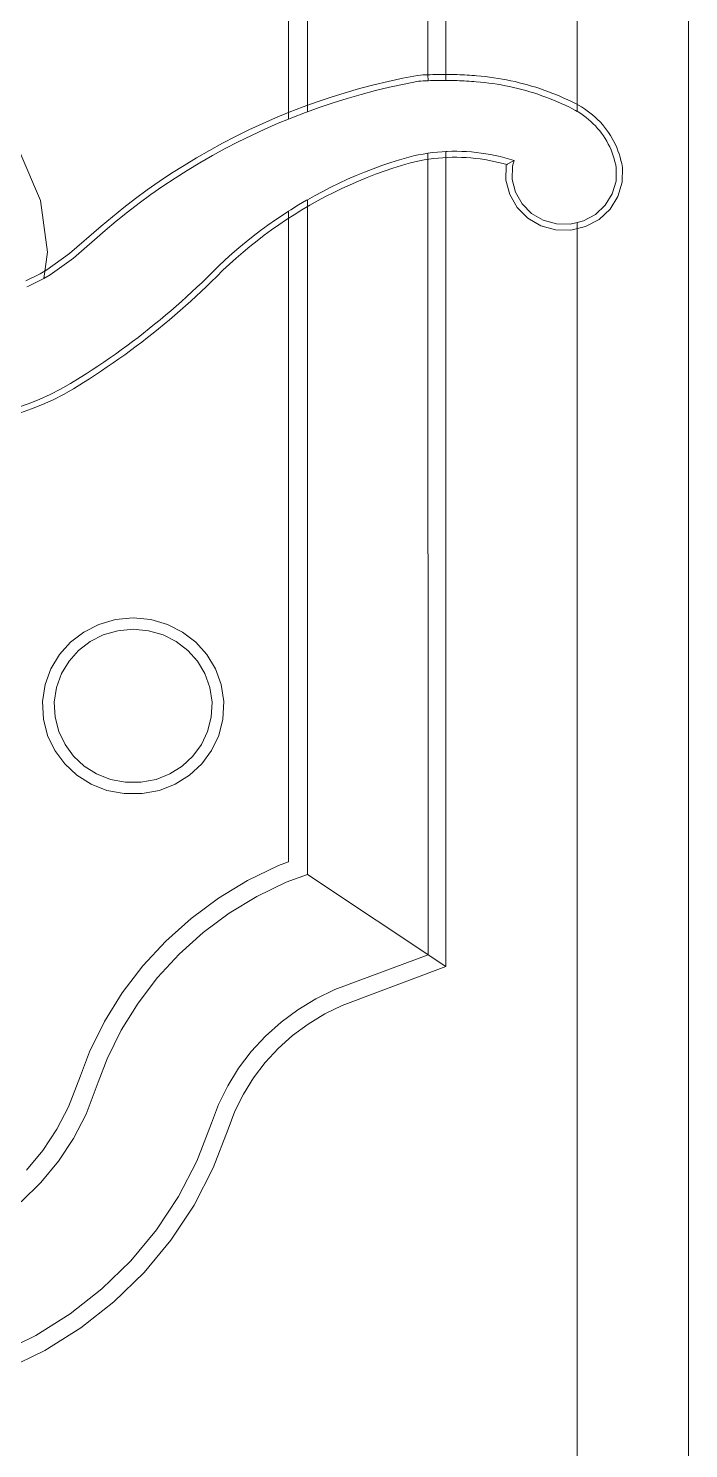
# Model space of a CAD drawing. Header units: inches. Extents: x -5096374 to -5070857, y -3259973 to -3243900.
# Drawn here: x -5078841.141 to -5078839.646, y -3259126.366 to -3259123.152 of the extents above; entities that cross this region are included whole.
import ezdxf

# ---------------------------------------------------------------- set-up
doc = ezdxf.new("R2010")
doc.units = ezdxf.units.IN
doc.header["$LTSCALE"] = 2
doc.header["$MEASUREMENT"] = 0
doc.layers.add('window', color=4, linetype='CONTINUOUS', lineweight=13)

msp = doc.modelspace()

# ---------------------------------------------------------------- linework, layer by layer
at = {"layer": 'window'}
for p, q in [((-5078839.8981, -3259123.3396), (-5078839.8981, -3259083.525)), ((-5078839.6461, -3259083.7694), (-5078839.6461, -3259155.9112)), ((-5078840.1957, -3259123.2694), (-5078840.1957, -3259117.0535)), ((-5078840.2367, -3259123.2566), (-5078840.2361, -3259117.0804)), ((-5078840.5095, -3259123.3403), (-5078840.5095, -3259117.2622)), ((-5078840.5525, -3259117.2908), (-5078840.5525, -3259123.357)), ((-5078840.359, -3259123.2795), (-5078840.3263, -3259123.2716)), ((-5078840.3263, -3259123.2716), (-5078840.2935, -3259123.2644)), ((-5078840.2935, -3259123.2644), (-5078840.2597, -3259123.2579)), ((-5078840.2906, -3259123.2776), (-5078840.2579, -3259123.2713)), ((-5078840.2597, -3259123.2579), (-5078840.2533, -3259123.2575)), ((-5078840.2579, -3259123.2713), (-5078840.2525, -3259123.2709)), ((-5078840.2533, -3259123.2575), (-5078840.2478, -3259123.2571)), ((-5078840.2525, -3259123.2709), (-5078840.247, -3259123.2706)), ((-5078840.2478, -3259123.2571), (-5078840.2422, -3259123.2569)), ((-5078840.247, -3259123.2706), (-5078840.2415, -3259123.2703)), ((-5078840.2422, -3259123.2569), (-5078840.2367, -3259123.2566)), ((-5078840.2415, -3259123.2703), (-5078840.2361, -3259123.2701)), ((-5078840.2367, -3259123.2566), (-5078840.2311, -3259123.2564)), ((-5078840.2361, -3259123.2701), (-5078840.2367, -3259123.2566)), ((-5078840.2361, -3259123.2701), (-5078840.2306, -3259123.2699)), ((-5078840.2311, -3259123.2564), (-5078840.2256, -3259123.2562)), ((-5078840.2306, -3259123.2699), (-5078840.2252, -3259123.2697)), ((-5078840.2256, -3259123.2562), (-5078840.22, -3259123.2561)), ((-5078840.2252, -3259123.2697), (-5078840.2197, -3259123.2696)), ((-5078840.22, -3259123.2561), (-5078840.2145, -3259123.256)), ((-5078840.2197, -3259123.2696), (-5078840.2142, -3259123.2695)), ((-5078840.2145, -3259123.256), (-5078840.2089, -3259123.2559)), ((-5078840.2142, -3259123.2695), (-5078840.2088, -3259123.2694)), ((-5078840.2089, -3259123.2559), (-5078840.2034, -3259123.2559)), ((-5078840.2088, -3259123.2694), (-5078840.2033, -3259123.2694)), ((-5078840.2034, -3259123.2559), (-5078840.1978, -3259123.2559)), ((-5078840.2033, -3259123.2694), (-5078840.1979, -3259123.2693)), ((-5078840.1979, -3259123.2693), (-5078840.1957, -3259123.2694)), ((-5078840.1978, -3259123.2559), (-5078840.1923, -3259123.2559)), ((-5078840.1957, -3259123.2694), (-5078840.1924, -3259123.2694)), ((-5078840.1924, -3259123.2694), (-5078840.1869, -3259123.2694)), ((-5078840.1923, -3259123.2559), (-5078840.1867, -3259123.2559)), ((-5078840.1869, -3259123.2694), (-5078840.1815, -3259123.2695)), ((-5078840.1867, -3259123.2559), (-5078840.1812, -3259123.256)), ((-5078840.1815, -3259123.2695), (-5078840.176, -3259123.2696)), ((-5078840.1812, -3259123.256), (-5078840.1756, -3259123.2562)), ((-5078840.176, -3259123.2696), (-5078840.1705, -3259123.2698)), ((-5078840.1756, -3259123.2562), (-5078840.1701, -3259123.2563)), ((-5078840.1705, -3259123.2698), (-5078840.1651, -3259123.27)), ((-5078840.1701, -3259123.2563), (-5078840.1645, -3259123.2565)), ((-5078840.1651, -3259123.27), (-5078840.1596, -3259123.2702)), ((-5078840.1645, -3259123.2565), (-5078840.159, -3259123.2567)), ((-5078840.1596, -3259123.2702), (-5078840.1542, -3259123.2705)), ((-5078840.159, -3259123.2567), (-5078840.1534, -3259123.257)), ((-5078840.1542, -3259123.2705), (-5078840.1487, -3259123.2708)), ((-5078840.1534, -3259123.257), (-5078840.1479, -3259123.2573)), ((-5078840.1487, -3259123.2708), (-5078840.1433, -3259123.2711)), ((-5078840.1479, -3259123.2573), (-5078840.1424, -3259123.2576)), ((-5078840.1433, -3259123.2711), (-5078840.1378, -3259123.2715)), ((-5078840.1424, -3259123.2576), (-5078840.1368, -3259123.258)), ((-5078840.1378, -3259123.2715), (-5078840.1324, -3259123.2718)), ((-5078840.1368, -3259123.258), (-5078840.1313, -3259123.2584)), ((-5078840.1324, -3259123.2718), (-5078840.1269, -3259123.2723)), ((-5078840.1313, -3259123.2584), (-5078840.1257, -3259123.2588)), ((-5078840.1269, -3259123.2723), (-5078840.1174, -3259123.2731)), ((-5078840.1257, -3259123.2588), (-5078840.116, -3259123.2597)), ((-5078840.1174, -3259123.2731), (-5078840.108, -3259123.2741)), ((-5078840.116, -3259123.2597), (-5078840.1063, -3259123.2607)), ((-5078840.108, -3259123.2741), (-5078840.0985, -3259123.2753)), ((-5078840.1063, -3259123.2607), (-5078840.0967, -3259123.2619)), ((-5078840.0985, -3259123.2753), (-5078840.0891, -3259123.2766)), ((-5078840.0967, -3259123.2619), (-5078840.087, -3259123.2632)), ((-5078840.0891, -3259123.2766), (-5078840.0797, -3259123.278)), ((-5078840.087, -3259123.2632), (-5078840.0774, -3259123.2647)), ((-5078840.0774, -3259123.2647), (-5078840.0678, -3259123.2663)), ((-5078840.0678, -3259123.2663), (-5078840.0582, -3259123.2681)), ((-5078840.0582, -3259123.2681), (-5078840.0487, -3259123.2701)), ((-5078840.0487, -3259123.2701), (-5078840.0392, -3259123.2722)), ((-5078840.0392, -3259123.2722), (-5078840.0297, -3259123.2745)), ((-5078840.0297, -3259123.2745), (-5078840.0203, -3259123.2769)), ((-5078840.0203, -3259123.2769), (-5078840.0109, -3259123.2794)), ((-5078840.4875, -3259123.318), (-5078840.4557, -3259123.3073)), ((-5078840.4557, -3259123.3073), (-5078840.4237, -3259123.2973)), ((-5078840.4237, -3259123.2973), (-5078840.3914, -3259123.288)), ((-5078840.4196, -3259123.3102), (-5078840.3876, -3259123.301)), ((-5078840.3914, -3259123.288), (-5078840.359, -3259123.2795)), ((-5078840.3876, -3259123.301), (-5078840.3555, -3259123.2925)), ((-5078840.3555, -3259123.2925), (-5078840.3231, -3259123.2847)), ((-5078840.3231, -3259123.2847), (-5078840.2906, -3259123.2776)), ((-5078840.0797, -3259123.278), (-5078840.0703, -3259123.2796)), ((-5078840.0703, -3259123.2796), (-5078840.061, -3259123.2814)), ((-5078840.061, -3259123.2814), (-5078840.0517, -3259123.2833)), ((-5078840.0517, -3259123.2833), (-5078840.0424, -3259123.2853)), ((-5078840.0424, -3259123.2853), (-5078840.0331, -3259123.2875)), ((-5078840.0331, -3259123.2875), (-5078840.0239, -3259123.2899)), ((-5078840.0239, -3259123.2899), (-5078840.0148, -3259123.2924)), ((-5078840.0148, -3259123.2924), (-5078840.0056, -3259123.295)), ((-5078840.0109, -3259123.2794), (-5078840.0016, -3259123.2821)), ((-5078840.0056, -3259123.295), (-5078839.9966, -3259123.2978)), ((-5078840.0016, -3259123.2821), (-5078839.9923, -3259123.285)), ((-5078839.9966, -3259123.2978), (-5078839.9876, -3259123.3008)), ((-5078839.9923, -3259123.285), (-5078839.983, -3259123.288)), ((-5078839.9876, -3259123.3008), (-5078839.9786, -3259123.3039)), ((-5078839.983, -3259123.288), (-5078839.9738, -3259123.2912)), ((-5078839.9786, -3259123.3039), (-5078839.9697, -3259123.3071)), ((-5078839.9738, -3259123.2912), (-5078839.9647, -3259123.2945)), ((-5078839.9697, -3259123.3071), (-5078839.9608, -3259123.3105)), ((-5078839.9647, -3259123.2945), (-5078839.9556, -3259123.2979)), ((-5078839.9556, -3259123.2979), (-5078839.9466, -3259123.3015)), ((-5078839.9466, -3259123.3015), (-5078839.9376, -3259123.3053)), ((-5078839.9376, -3259123.3053), (-5078839.9288, -3259123.3092)), ((-5078839.9288, -3259123.3092), (-5078839.9199, -3259123.3132)), ((-5078840.5503, -3259123.3414), (-5078840.519, -3259123.3293)), ((-5078840.519, -3259123.3293), (-5078840.4875, -3259123.318)), ((-5078840.514, -3259123.3419), (-5078840.5095, -3259123.3403)), ((-5078840.5095, -3259123.3403), (-5078840.4828, -3259123.3307)), ((-5078840.4828, -3259123.3307), (-5078840.4513, -3259123.3201)), ((-5078840.4513, -3259123.3201), (-5078840.4196, -3259123.3102)), ((-5078839.9608, -3259123.3105), (-5078839.952, -3259123.314)), ((-5078839.952, -3259123.314), (-5078839.9433, -3259123.3176)), ((-5078839.9433, -3259123.3176), (-5078839.9346, -3259123.3214)), ((-5078839.9346, -3259123.3214), (-5078839.926, -3259123.3253)), ((-5078839.926, -3259123.3253), (-5078839.9174, -3259123.3294)), ((-5078839.9199, -3259123.3132), (-5078839.9112, -3259123.3174)), ((-5078839.9174, -3259123.3294), (-5078839.909, -3259123.3336)), ((-5078839.9112, -3259123.3174), (-5078839.9024, -3259123.3217)), ((-5078839.909, -3259123.3336), (-5078839.9025, -3259123.3371)), ((-5078839.9025, -3259123.3371), (-5078839.8981, -3259123.3396)), ((-5078839.9024, -3259123.3217), (-5078839.8956, -3259123.3253)), ((-5078839.8981, -3259123.3396), (-5078839.8962, -3259123.3407)), ((-5078839.8962, -3259123.3407), (-5078839.8901, -3259123.3446)), ((-5078839.8956, -3259123.3253), (-5078839.8888, -3259123.3293)), ((-5078839.8888, -3259123.3293), (-5078839.8822, -3259123.3334)), ((-5078839.8822, -3259123.3334), (-5078839.8758, -3259123.3379)), ((-5078839.8758, -3259123.3379), (-5078839.8696, -3259123.3425)), ((-5078840.6423, -3259123.3816), (-5078840.612, -3259123.3675)), ((-5078840.612, -3259123.3675), (-5078840.5813, -3259123.3541)), ((-5078840.6061, -3259123.3798), (-5078840.5757, -3259123.3665)), ((-5078840.5813, -3259123.3541), (-5078840.5503, -3259123.3414)), ((-5078840.5757, -3259123.3665), (-5078840.5525, -3259123.357)), ((-5078840.5525, -3259123.357), (-5078840.545, -3259123.3539)), ((-5078840.545, -3259123.3539), (-5078840.514, -3259123.3419)), ((-5078839.8901, -3259123.3446), (-5078839.8841, -3259123.3487)), ((-5078839.8841, -3259123.3487), (-5078839.8783, -3259123.3531)), ((-5078839.8783, -3259123.3531), (-5078839.8727, -3259123.3576)), ((-5078839.8727, -3259123.3576), (-5078839.8672, -3259123.3624)), ((-5078839.8696, -3259123.3425), (-5078839.8635, -3259123.3474)), ((-5078839.8672, -3259123.3624), (-5078839.862, -3259123.3674)), ((-5078839.8635, -3259123.3474), (-5078839.8577, -3259123.3526)), ((-5078839.862, -3259123.3674), (-5078839.8569, -3259123.3725)), ((-5078839.8577, -3259123.3526), (-5078839.8521, -3259123.3579)), ((-5078839.8569, -3259123.3725), (-5078839.8521, -3259123.3779)), ((-5078839.8521, -3259123.3579), (-5078839.8466, -3259123.3634)), ((-5078839.8466, -3259123.3634), (-5078839.8414, -3259123.3692)), ((-5078839.8414, -3259123.3692), (-5078839.8365, -3259123.3751)), ((-5078840.702, -3259123.4117), (-5078840.6723, -3259123.3963)), ((-5078840.6723, -3259123.3963), (-5078840.6423, -3259123.3816)), ((-5078840.6659, -3259123.4083), (-5078840.6362, -3259123.3937)), ((-5078840.6362, -3259123.3937), (-5078840.6061, -3259123.3798)), ((-5078839.8521, -3259123.3779), (-5078839.8475, -3259123.3834)), ((-5078839.8475, -3259123.3834), (-5078839.8431, -3259123.3891)), ((-5078839.8431, -3259123.3891), (-5078839.8389, -3259123.395)), ((-5078839.8389, -3259123.395), (-5078839.835, -3259123.401)), ((-5078839.8365, -3259123.3751), (-5078839.8318, -3259123.3812)), ((-5078839.835, -3259123.401), (-5078839.8313, -3259123.4071)), ((-5078839.8318, -3259123.3812), (-5078839.8273, -3259123.3875)), ((-5078839.8273, -3259123.3875), (-5078839.8231, -3259123.394)), ((-5078839.8231, -3259123.394), (-5078839.8191, -3259123.4006)), ((-5078839.8191, -3259123.4006), (-5078839.8154, -3259123.4073)), ((-5078841.1604, -3259123.4319), (-5078841.1139, -3259123.5409)), ((-5078840.7603, -3259123.4443), (-5078840.7313, -3259123.4277)), ((-5078840.7313, -3259123.4277), (-5078840.702, -3259123.4117)), ((-5078840.7244, -3259123.4394), (-5078840.6953, -3259123.4235)), ((-5078840.6953, -3259123.4235), (-5078840.6659, -3259123.4083)), ((-5078840.2475, -3259123.4361), (-5078840.2583, -3259123.4381)), ((-5078840.2366, -3259123.4343), (-5078840.2475, -3259123.4361)), ((-5078840.2258, -3259123.4329), (-5078840.2366, -3259123.4343)), ((-5078840.2361, -3259125.2482), (-5078840.2366, -3259123.4343)), ((-5078840.2148, -3259123.4317), (-5078840.2258, -3259123.4329)), ((-5078840.2039, -3259123.4308), (-5078840.2148, -3259123.4317)), ((-5078840.1957, -3259123.4303), (-5078840.2039, -3259123.4308)), ((-5078840.1929, -3259123.4302), (-5078840.1957, -3259123.4303)), ((-5078840.1957, -3259125.2751), (-5078840.1957, -3259123.4303)), ((-5078840.182, -3259123.4298), (-5078840.1929, -3259123.4302)), ((-5078840.171, -3259123.4298), (-5078840.182, -3259123.4298)), ((-5078840.16, -3259123.43), (-5078840.171, -3259123.4298)), ((-5078840.149, -3259123.4305), (-5078840.16, -3259123.43)), ((-5078840.1381, -3259123.4313), (-5078840.149, -3259123.4305)), ((-5078840.1271, -3259123.4324), (-5078840.1381, -3259123.4313)), ((-5078840.1162, -3259123.4337), (-5078840.1271, -3259123.4324)), ((-5078840.1054, -3259123.4354), (-5078840.1162, -3259123.4337)), ((-5078840.0946, -3259123.4373), (-5078840.1054, -3259123.4354)), ((-5078840.0838, -3259123.4395), (-5078840.0946, -3259123.4373)), ((-5078839.8313, -3259123.4071), (-5078839.8279, -3259123.4134)), ((-5078839.8279, -3259123.4134), (-5078839.8247, -3259123.4198)), ((-5078839.8247, -3259123.4198), (-5078839.8218, -3259123.4264)), ((-5078839.8218, -3259123.4264), (-5078839.8191, -3259123.433)), ((-5078839.8191, -3259123.433), (-5078839.8167, -3259123.4397)), ((-5078839.8154, -3259123.4073), (-5078839.812, -3259123.4142)), ((-5078839.812, -3259123.4142), (-5078839.8089, -3259123.4212)), ((-5078839.8089, -3259123.4212), (-5078839.806, -3259123.4284)), ((-5078839.806, -3259123.4284), (-5078839.8035, -3259123.4356)), ((-5078839.8035, -3259123.4356), (-5078839.8012, -3259123.4429)), ((-5078840.817, -3259123.4795), (-5078840.7888, -3259123.4616)), ((-5078840.7888, -3259123.4616), (-5078840.7603, -3259123.4443)), ((-5078840.7813, -3259123.473), (-5078840.753, -3259123.4558)), ((-5078840.753, -3259123.4558), (-5078840.7244, -3259123.4394)), ((-5078840.3602, -3259123.4693), (-5078840.3797, -3259123.4769)), ((-5078840.3405, -3259123.4621), (-5078840.3602, -3259123.4693)), ((-5078840.3207, -3259123.4553), (-5078840.3405, -3259123.4621)), ((-5078840.3162, -3259123.4681), (-5078840.3358, -3259123.4748)), ((-5078840.3008, -3259123.4489), (-5078840.3207, -3259123.4553)), ((-5078840.2965, -3259123.4618), (-5078840.3162, -3259123.4681)), ((-5078840.2902, -3259123.4458), (-5078840.3008, -3259123.4489)), ((-5078840.2864, -3259123.4587), (-5078840.2965, -3259123.4618)), ((-5078840.2797, -3259123.4429), (-5078840.2902, -3259123.4458)), ((-5078840.2761, -3259123.456), (-5078840.2864, -3259123.4587)), ((-5078840.269, -3259123.4404), (-5078840.2797, -3259123.4429)), ((-5078840.2658, -3259123.4535), (-5078840.2761, -3259123.456)), ((-5078840.2583, -3259123.4381), (-5078840.269, -3259123.4404)), ((-5078840.2555, -3259123.4513), (-5078840.2658, -3259123.4535)), ((-5078840.245, -3259123.4494), (-5078840.2555, -3259123.4513)), ((-5078840.2346, -3259123.4477), (-5078840.245, -3259123.4494)), ((-5078840.224, -3259123.4463), (-5078840.2346, -3259123.4477)), ((-5078840.2135, -3259123.4451), (-5078840.224, -3259123.4463)), ((-5078840.2029, -3259123.4443), (-5078840.2135, -3259123.4451)), ((-5078840.1923, -3259123.4437), (-5078840.2029, -3259123.4443)), ((-5078840.1817, -3259123.4433), (-5078840.1923, -3259123.4437)), ((-5078840.1711, -3259123.4433), (-5078840.1817, -3259123.4433)), ((-5078840.1605, -3259123.4435), (-5078840.1711, -3259123.4433)), ((-5078840.1499, -3259123.444), (-5078840.1605, -3259123.4435)), ((-5078840.1393, -3259123.4448), (-5078840.1499, -3259123.444)), ((-5078840.1287, -3259123.4458), (-5078840.1393, -3259123.4448)), ((-5078840.1182, -3259123.4471), (-5078840.1287, -3259123.4458)), ((-5078840.1077, -3259123.4487), (-5078840.1182, -3259123.4471)), ((-5078840.0972, -3259123.4505), (-5078840.1077, -3259123.4487)), ((-5078840.0869, -3259123.4526), (-5078840.0972, -3259123.4505)), ((-5078840.0765, -3259123.455), (-5078840.0869, -3259123.4526)), ((-5078840.0731, -3259123.4419), (-5078840.0838, -3259123.4395)), ((-5078840.0663, -3259123.4576), (-5078840.0765, -3259123.455)), ((-5078840.0625, -3259123.4447), (-5078840.0731, -3259123.4419)), ((-5078840.0586, -3259123.4598), (-5078840.0663, -3259123.4576)), ((-5078840.052, -3259123.4477), (-5078840.0625, -3259123.4447)), ((-5078840.0597, -3259123.4948), (-5078840.059, -3259123.4612)), ((-5078840.059, -3259123.4612), (-5078840.0586, -3259123.4598)), ((-5078840.0561, -3259123.4606), (-5078840.0586, -3259123.4598)), ((-5078840.0415, -3259123.4509), (-5078840.0567, -3259123.4588)), ((-5078840.0415, -3259123.4509), (-5078840.052, -3259123.4477)), ((-5078840.0457, -3259123.4933), (-5078840.0452, -3259123.4632)), ((-5078840.0452, -3259123.4632), (-5078840.0415, -3259123.4509)), ((-5078839.8167, -3259123.4397), (-5078839.8146, -3259123.4465)), ((-5078839.8146, -3259123.4465), (-5078839.8128, -3259123.4534)), ((-5078839.8128, -3259123.4534), (-5078839.8112, -3259123.4604)), ((-5078839.8112, -3259123.4604), (-5078839.8099, -3259123.4674)), ((-5078839.8099, -3259123.4674), (-5078839.8105, -3259123.4974)), ((-5078839.8012, -3259123.4429), (-5078839.7992, -3259123.4503)), ((-5078839.7992, -3259123.4503), (-5078839.7975, -3259123.4578)), ((-5078839.7975, -3259123.4578), (-5078839.796, -3259123.4663)), ((-5078839.796, -3259123.4663), (-5078839.7966, -3259123.4995)), ((-5078840.872, -3259123.5171), (-5078840.8447, -3259123.498)), ((-5078840.8447, -3259123.498), (-5078840.817, -3259123.4795)), ((-5078840.8367, -3259123.509), (-5078840.8092, -3259123.4907)), ((-5078840.8092, -3259123.4907), (-5078840.7813, -3259123.473)), ((-5078840.4372, -3259123.5019), (-5078840.456, -3259123.511)), ((-5078840.4182, -3259123.4932), (-5078840.4372, -3259123.5019)), ((-5078840.3991, -3259123.4848), (-5078840.4182, -3259123.4932)), ((-5078840.3935, -3259123.4972), (-5078840.4124, -3259123.5054)), ((-5078840.3797, -3259123.4769), (-5078840.3991, -3259123.4848)), ((-5078840.3744, -3259123.4893), (-5078840.3935, -3259123.4972)), ((-5078840.3552, -3259123.4819), (-5078840.3744, -3259123.4893)), ((-5078840.3358, -3259123.4748), (-5078840.3552, -3259123.4819)), ((-5078840.0513, -3259123.5274), (-5078840.0597, -3259123.4948)), ((-5078840.0383, -3259123.5224), (-5078840.0457, -3259123.4933)), ((-5078839.8105, -3259123.4974), (-5078839.819, -3259123.5263)), ((-5078839.7966, -3259123.4995), (-5078839.8062, -3259123.5318)), ((-5078840.8988, -3259123.5368), (-5078840.872, -3259123.5171)), ((-5078840.8903, -3259123.5474), (-5078840.8637, -3259123.5279)), ((-5078840.8637, -3259123.5279), (-5078840.8367, -3259123.509)), ((-5078840.4931, -3259123.5303), (-5078840.5095, -3259123.5396)), ((-5078840.4747, -3259123.5205), (-5078840.4931, -3259123.5303)), ((-5078840.4681, -3259123.5324), (-5078840.4862, -3259123.5421)), ((-5078840.456, -3259123.511), (-5078840.4747, -3259123.5205)), ((-5078840.4497, -3259123.523), (-5078840.4681, -3259123.5324)), ((-5078840.4311, -3259123.514), (-5078840.4497, -3259123.523)), ((-5078840.4124, -3259123.5054), (-5078840.4311, -3259123.514)), ((-5078840.0346, -3259123.5568), (-5078840.0513, -3259123.5274)), ((-5078840.0233, -3259123.5487), (-5078840.0383, -3259123.5224)), ((-5078839.819, -3259123.5263), (-5078839.835, -3259123.5521)), ((-5078839.8062, -3259123.5318), (-5078839.824, -3259123.5605)), ((-5078841.1139, -3259123.5409), (-5078841.098, -3259123.6578)), ((-5078840.9511, -3259123.5779), (-5078840.9252, -3259123.557)), ((-5078840.9252, -3259123.557), (-5078840.8988, -3259123.5368)), ((-5078840.9164, -3259123.5675), (-5078840.8903, -3259123.5474)), ((-5078840.5525, -3259123.5656), (-5078840.5645, -3259123.5733)), ((-5078840.547, -3259123.562), (-5078840.5525, -3259123.5656)), ((-5078840.5525, -3259123.5656), (-5078840.5525, -3259125.0378)), ((-5078840.5292, -3259123.5511), (-5078840.547, -3259123.562)), ((-5078840.5219, -3259123.5626), (-5078840.5394, -3259123.5733)), ((-5078840.5113, -3259123.5405), (-5078840.5292, -3259123.5511)), ((-5078840.5042, -3259123.5521), (-5078840.5219, -3259123.5626)), ((-5078840.5095, -3259123.5396), (-5078840.5113, -3259123.5405)), ((-5078840.5095, -3259125.0664), (-5078840.5095, -3259123.5396)), ((-5078840.4862, -3259123.5421), (-5078840.5042, -3259123.5521)), ((-5078840.0105, -3259123.581), (-5078840.0346, -3259123.5568)), ((-5078840.0018, -3259123.5704), (-5078840.0233, -3259123.5487)), ((-5078839.835, -3259123.5521), (-5078839.8573, -3259123.5729)), ((-5078839.824, -3259123.5605), (-5078839.849, -3259123.5839)), ((-5078840.9764, -3259123.5992), (-5078840.9511, -3259123.5779)), ((-5078840.9672, -3259123.6093), (-5078840.9421, -3259123.5881)), ((-5078840.9421, -3259123.5881), (-5078840.9164, -3259123.5675)), ((-5078840.5988, -3259123.5968), (-5078840.6156, -3259123.6091)), ((-5078840.5818, -3259123.5849), (-5078840.5988, -3259123.5968)), ((-5078840.5737, -3259123.5959), (-5078840.5905, -3259123.6077)), ((-5078840.5645, -3259123.5733), (-5078840.5818, -3259123.5849)), ((-5078840.5567, -3259123.5844), (-5078840.5737, -3259123.5959)), ((-5078840.5394, -3259123.5733), (-5078840.5567, -3259123.5844)), ((-5078839.9808, -3259123.5983), (-5078840.0105, -3259123.581)), ((-5078839.9752, -3259123.5859), (-5078840.0018, -3259123.5704)), ((-5078839.9475, -3259123.6076), (-5078839.9808, -3259123.5983)), ((-5078839.9455, -3259123.5942), (-5078839.9752, -3259123.5859)), ((-5078839.9145, -3259123.5947), (-5078839.9455, -3259123.5942)), ((-5078839.8981, -3259123.5908), (-5078839.9145, -3259123.5947)), ((-5078839.8844, -3259123.5875), (-5078839.8981, -3259123.5908)), ((-5078839.8981, -3259156.1632), (-5078839.8981, -3259123.5908)), ((-5078839.8573, -3259123.5729), (-5078839.8844, -3259123.5875)), ((-5078839.849, -3259123.5839), (-5078839.8793, -3259123.6001)), ((-5078841.0481, -3259123.661), (-5078840.9764, -3259123.5992)), ((-5078841.0393, -3259123.6714), (-5078840.9672, -3259123.6093)), ((-5078840.6321, -3259123.6218), (-5078840.6483, -3259123.6347)), ((-5078840.6156, -3259123.6091), (-5078840.6321, -3259123.6218)), ((-5078840.6071, -3259123.6198), (-5078840.6234, -3259123.6323)), ((-5078840.5905, -3259123.6077), (-5078840.6071, -3259123.6198)), ((-5078839.9129, -3259123.6082), (-5078839.9475, -3259123.6076)), ((-5078839.8793, -3259123.6001), (-5078839.9129, -3259123.6082)), ((-5078841.098, -3259123.6578), (-5078841.1062, -3259123.7178)), ((-5078841.0994, -3259123.6982), (-5078841.0481, -3259123.661)), ((-5078840.68, -3259123.6615), (-5078840.6954, -3259123.6754)), ((-5078840.6643, -3259123.648), (-5078840.68, -3259123.6615)), ((-5078840.6551, -3259123.6581), (-5078840.6706, -3259123.6715)), ((-5078840.6483, -3259123.6347), (-5078840.6643, -3259123.648)), ((-5078840.6394, -3259123.645), (-5078840.6551, -3259123.6581)), ((-5078840.6234, -3259123.6323), (-5078840.6394, -3259123.645)), ((-5078841.0916, -3259123.7094), (-5078841.0393, -3259123.6714)), ((-5078840.7105, -3259123.6896), (-5078840.7253, -3259123.7041)), ((-5078840.6954, -3259123.6754), (-5078840.7105, -3259123.6896)), ((-5078840.6858, -3259123.6852), (-5078840.7007, -3259123.6992)), ((-5078840.6706, -3259123.6715), (-5078840.6858, -3259123.6852)), ((-5078841.147, -3259123.723), (-5078841.1146, -3259123.707)), ((-5078841.1408, -3259123.7351), (-5078841.1079, -3259123.7188)), ((-5078841.1146, -3259123.707), (-5078841.0994, -3259123.6982)), ((-5078841.1079, -3259123.7188), (-5078841.1062, -3259123.7178)), ((-5078841.1062, -3259123.7178), (-5078841.0916, -3259123.7094)), ((-5078840.748, -3259123.7264), (-5078840.7595, -3259123.7373)), ((-5078840.7366, -3259123.7153), (-5078840.748, -3259123.7264)), ((-5078840.7267, -3259123.7248), (-5078840.7382, -3259123.7359)), ((-5078840.7253, -3259123.7041), (-5078840.7366, -3259123.7153)), ((-5078840.7154, -3259123.7136), (-5078840.7267, -3259123.7248)), ((-5078840.7007, -3259123.6992), (-5078840.7154, -3259123.7136)), ((-5078841.1444, -3259123.7368), (-5078841.1408, -3259123.7351)), ((-5078840.7828, -3259123.759), (-5078840.7946, -3259123.7696)), ((-5078840.7711, -3259123.7482), (-5078840.7828, -3259123.759)), ((-5078840.7615, -3259123.758), (-5078840.7733, -3259123.7688)), ((-5078840.7595, -3259123.7373), (-5078840.7711, -3259123.7482)), ((-5078840.7498, -3259123.747), (-5078840.7615, -3259123.758)), ((-5078840.7382, -3259123.7359), (-5078840.7498, -3259123.747)), ((-5078840.8186, -3259123.7906), (-5078840.8307, -3259123.8009)), ((-5078840.8066, -3259123.7802), (-5078840.8186, -3259123.7906)), ((-5078840.7972, -3259123.7902), (-5078840.8094, -3259123.8007)), ((-5078840.7946, -3259123.7696), (-5078840.8066, -3259123.7802)), ((-5078840.7852, -3259123.7796), (-5078840.7972, -3259123.7902)), ((-5078840.7733, -3259123.7688), (-5078840.7852, -3259123.7796)), ((-5078840.8553, -3259123.8212), (-5078840.8677, -3259123.8312)), ((-5078840.843, -3259123.8111), (-5078840.8553, -3259123.8212)), ((-5078840.8339, -3259123.8214), (-5078840.8464, -3259123.8316)), ((-5078840.8307, -3259123.8009), (-5078840.843, -3259123.8111)), ((-5078840.8216, -3259123.8111), (-5078840.8339, -3259123.8214)), ((-5078840.8094, -3259123.8007), (-5078840.8216, -3259123.8111)), ((-5078840.8929, -3259123.8509), (-5078840.9056, -3259123.8605)), ((-5078840.8802, -3259123.8411), (-5078840.8929, -3259123.8509)), ((-5078840.8715, -3259123.8516), (-5078840.8842, -3259123.8615)), ((-5078840.8677, -3259123.8312), (-5078840.8802, -3259123.8411)), ((-5078840.8589, -3259123.8417), (-5078840.8715, -3259123.8516)), ((-5078840.8464, -3259123.8316), (-5078840.8589, -3259123.8417)), ((-5078840.9313, -3259123.8795), (-5078840.9443, -3259123.8887)), ((-5078840.9184, -3259123.87), (-5078840.9313, -3259123.8795)), ((-5078840.91, -3259123.8808), (-5078840.923, -3259123.8903)), ((-5078840.9056, -3259123.8605), (-5078840.9184, -3259123.87)), ((-5078840.8971, -3259123.8712), (-5078840.91, -3259123.8808)), ((-5078840.8842, -3259123.8615), (-5078840.8971, -3259123.8712)), ((-5078840.9838, -3259123.9159), (-5078840.9971, -3259123.9247)), ((-5078840.9705, -3259123.907), (-5078840.9838, -3259123.9159)), ((-5078840.9625, -3259123.918), (-5078840.9759, -3259123.927)), ((-5078840.9574, -3259123.8979), (-5078840.9705, -3259123.907)), ((-5078840.9493, -3259123.9089), (-5078840.9625, -3259123.918)), ((-5078840.9443, -3259123.8887), (-5078840.9574, -3259123.8979)), ((-5078840.9361, -3259123.8996), (-5078840.9493, -3259123.9089)), ((-5078840.923, -3259123.8903), (-5078840.9361, -3259123.8996)), ((-5078841.0241, -3259123.942), (-5078841.046, -3259123.9555)), ((-5078841.0105, -3259123.9334), (-5078841.0241, -3259123.942)), ((-5078841.0029, -3259123.9447), (-5078841.0165, -3259123.9533)), ((-5078840.9971, -3259123.9247), (-5078841.0105, -3259123.9334)), ((-5078840.9893, -3259123.9359), (-5078841.0029, -3259123.9447)), ((-5078840.9759, -3259123.927), (-5078840.9893, -3259123.9359)), ((-5078841.0916, -3259123.9799), (-5078841.1152, -3259123.9906)), ((-5078841.0686, -3259123.9682), (-5078841.0916, -3259123.9799)), ((-5078841.0618, -3259123.98), (-5078841.0854, -3259123.992)), ((-5078841.046, -3259123.9555), (-5078841.0686, -3259123.9682)), ((-5078841.0388, -3259123.9671), (-5078841.0618, -3259123.98)), ((-5078841.0165, -3259123.9533), (-5078841.0388, -3259123.9671)), ((-5078841.1391, -3259124.0004), (-5078841.1635, -3259124.0092)), ((-5078841.134, -3259124.013), (-5078841.159, -3259124.022)), ((-5078841.1152, -3259123.9906), (-5078841.1391, -3259124.0004)), ((-5078841.1095, -3259124.003), (-5078841.134, -3259124.013)), ((-5078841.0854, -3259123.992), (-5078841.1095, -3259124.003)), ((-5078840.9817, -3259124.5006), (-5078840.9441, -3259124.4896)), ((-5078840.9039, -3259124.4858), (-5078840.9441, -3259124.4896)), ((-5078840.9039, -3259124.4858), (-5078840.8637, -3259124.4896)), ((-5078840.8637, -3259124.4896), (-5078840.8261, -3259124.5006)), ((-5078841.0458, -3259124.541), (-5078841.0158, -3259124.518)), ((-5078841.0158, -3259124.518), (-5078840.9817, -3259124.5006)), ((-5078841.0013, -3259124.5396), (-5078840.9715, -3259124.5245)), ((-5078840.9715, -3259124.5245), (-5078840.9389, -3259124.515)), ((-5078840.9389, -3259124.515), (-5078840.9039, -3259124.5117)), ((-5078840.9039, -3259124.5117), (-5078840.8689, -3259124.515)), ((-5078840.8689, -3259124.515), (-5078840.8362, -3259124.5245)), ((-5078840.8362, -3259124.5245), (-5078840.8065, -3259124.5396)), ((-5078840.792, -3259124.518), (-5078840.8261, -3259124.5006)), ((-5078840.792, -3259124.518), (-5078840.762, -3259124.541)), ((-5078841.0709, -3259124.569), (-5078841.0458, -3259124.541)), ((-5078841.0492, -3259124.584), (-5078841.0274, -3259124.5597)), ((-5078841.0274, -3259124.5597), (-5078841.0013, -3259124.5396)), ((-5078840.8065, -3259124.5396), (-5078840.7804, -3259124.5597)), ((-5078840.7804, -3259124.5597), (-5078840.7586, -3259124.584)), ((-5078840.762, -3259124.541), (-5078840.7369, -3259124.569)), ((-5078841.0903, -3259124.6012), (-5078841.0709, -3259124.569)), ((-5078841.0661, -3259124.612), (-5078841.0492, -3259124.584)), ((-5078840.7586, -3259124.584), (-5078840.7417, -3259124.612)), ((-5078840.7369, -3259124.569), (-5078840.7175, -3259124.6012)), ((-5078841.1033, -3259124.6368), (-5078841.0903, -3259124.6012)), ((-5078841.0774, -3259124.6431), (-5078841.0661, -3259124.612)), ((-5078840.7417, -3259124.612), (-5078840.7304, -3259124.6431)), ((-5078840.7045, -3259124.6368), (-5078840.7175, -3259124.6012)), ((-5078841.1092, -3259124.6753), (-5078841.1033, -3259124.6368)), ((-5078841.0825, -3259124.6765), (-5078841.0774, -3259124.6431)), ((-5078840.7304, -3259124.6431), (-5078840.7253, -3259124.6765)), ((-5078840.7045, -3259124.6368), (-5078840.6986, -3259124.6753)), ((-5078841.1072, -3259124.7147), (-5078841.1092, -3259124.6753)), ((-5078841.0808, -3259124.7108), (-5078841.0825, -3259124.6765)), ((-5078840.7253, -3259124.6765), (-5078840.727, -3259124.7108)), ((-5078840.6986, -3259124.6753), (-5078840.7006, -3259124.7147)), ((-5078841.0977, -3259124.7518), (-5078841.1072, -3259124.7147)), ((-5078841.0725, -3259124.7431), (-5078841.0808, -3259124.7108)), ((-5078840.727, -3259124.7108), (-5078840.7353, -3259124.7431)), ((-5078840.7101, -3259124.7518), (-5078840.7006, -3259124.7147)), ((-5078841.0814, -3259124.7859), (-5078841.0977, -3259124.7518)), ((-5078841.0583, -3259124.7727), (-5078841.0725, -3259124.7431)), ((-5078840.7353, -3259124.7431), (-5078840.7495, -3259124.7727)), ((-5078840.7101, -3259124.7518), (-5078840.7264, -3259124.7859)), ((-5078841.059, -3259124.816), (-5078841.0814, -3259124.7859)), ((-5078841.0388, -3259124.799), (-5078841.0583, -3259124.7727)), ((-5078840.7495, -3259124.7727), (-5078840.7689, -3259124.799)), ((-5078840.7264, -3259124.7859), (-5078840.7488, -3259124.816)), ((-5078841.0314, -3259124.8416), (-5078841.059, -3259124.816)), ((-5078841.0148, -3259124.8212), (-5078841.0388, -3259124.799)), ((-5078840.7689, -3259124.799), (-5078840.793, -3259124.8212)), ((-5078840.7488, -3259124.816), (-5078840.7764, -3259124.8416)), ((-5078840.9992, -3259124.8619), (-5078841.0314, -3259124.8416)), ((-5078840.9868, -3259124.8389), (-5078841.0148, -3259124.8212)), ((-5078840.9555, -3259124.8513), (-5078840.9868, -3259124.8389)), ((-5078840.9216, -3259124.8578), (-5078840.9555, -3259124.8513)), ((-5078840.8522, -3259124.8513), (-5078840.8862, -3259124.8578)), ((-5078840.821, -3259124.8389), (-5078840.8522, -3259124.8513)), ((-5078840.793, -3259124.8212), (-5078840.821, -3259124.8389)), ((-5078840.7764, -3259124.8416), (-5078840.8086, -3259124.8619)), ((-5078840.9632, -3259124.8762), (-5078840.9992, -3259124.8619)), ((-5078840.9243, -3259124.8836), (-5078840.9632, -3259124.8762)), ((-5078840.8835, -3259124.8836), (-5078840.9243, -3259124.8836)), ((-5078840.8862, -3259124.8578), (-5078840.9216, -3259124.8578)), ((-5078840.8445, -3259124.8762), (-5078840.8835, -3259124.8836)), ((-5078840.8086, -3259124.8619), (-5078840.8445, -3259124.8762)), ((-5078840.5525, -3259125.0378), (-5078840.5749, -3259125.0461)), ((-5078840.5749, -3259125.0461), (-5078840.6447, -3259125.08)), ((-5078840.5575, -3259125.0843), (-5078840.5095, -3259125.0664)), ((-5078840.1957, -3259125.2751), (-5078840.5095, -3259125.0664)), ((-5078840.6447, -3259125.08), (-5078840.7109, -3259125.12)), ((-5078840.6236, -3259125.1164), (-5078840.5575, -3259125.0843)), ((-5078840.7109, -3259125.12), (-5078840.7729, -3259125.1659)), ((-5078840.6864, -3259125.1544), (-5078840.6236, -3259125.1164)), ((-5078840.7729, -3259125.1659), (-5078840.8302, -3259125.2173)), ((-5078840.7452, -3259125.1979), (-5078840.6864, -3259125.1544)), ((-5078840.7995, -3259125.2466), (-5078840.7452, -3259125.1979)), ((-5078840.8302, -3259125.2173), (-5078840.8822, -3259125.2737)), ((-5078840.8488, -3259125.3001), (-5078840.7995, -3259125.2466)), ((-5078840.4469, -3259125.3272), (-5078840.2361, -3259125.2482)), ((-5078840.8822, -3259125.2737), (-5078840.9285, -3259125.3347)), ((-5078840.8927, -3259125.3578), (-5078840.8488, -3259125.3001)), ((-5078840.4305, -3259125.3631), (-5078840.1957, -3259125.2751)), ((-5078840.4899, -3259125.3481), (-5078840.4469, -3259125.3272)), ((-5078840.9285, -3259125.3347), (-5078840.9687, -3259125.3995)), ((-5078840.9308, -3259125.4193), (-5078840.8927, -3259125.3578)), ((-5078840.5308, -3259125.3728), (-5078840.4899, -3259125.3481)), ((-5078840.4702, -3259125.3823), (-5078840.4305, -3259125.3631)), ((-5078840.569, -3259125.4011), (-5078840.5308, -3259125.3728)), ((-5078840.5078, -3259125.4051), (-5078840.4702, -3259125.3823)), ((-5078840.9687, -3259125.3995), (-5078841.0025, -3259125.4678)), ((-5078840.9628, -3259125.484), (-5078840.9308, -3259125.4193)), ((-5078840.6044, -3259125.4328), (-5078840.569, -3259125.4011)), ((-5078840.543, -3259125.4312), (-5078840.5078, -3259125.4051)), ((-5078840.6365, -3259125.4676), (-5078840.6044, -3259125.4328)), ((-5078840.6051, -3259125.4924), (-5078840.5755, -3259125.4604)), ((-5078840.5755, -3259125.4604), (-5078840.543, -3259125.4312)), ((-5078841.0025, -3259125.4678), (-5078841.0232, -3259125.5225)), ((-5078840.9829, -3259125.537), (-5078840.9628, -3259125.484)), ((-5078840.6651, -3259125.5052), (-5078840.6365, -3259125.4676)), ((-5078840.6314, -3259125.527), (-5078840.6051, -3259125.4924)), ((-5078841.0232, -3259125.5225), (-5078841.0501, -3259125.5923)), ((-5078840.6899, -3259125.5452), (-5078840.6651, -3259125.5052)), ((-5078840.6542, -3259125.5639), (-5078840.6314, -3259125.527)), ((-5078841.0107, -3259125.609), (-5078840.9829, -3259125.537)), ((-5078840.7107, -3259125.5874), (-5078840.6899, -3259125.5452)), ((-5078840.7266, -3259125.6293), (-5078840.7107, -3259125.5874)), ((-5078840.6734, -3259125.6026), (-5078840.6542, -3259125.5639)), ((-5078841.0501, -3259125.5923), (-5078841.0765, -3259125.6433)), ((-5078841.0391, -3259125.664), (-5078841.0107, -3259125.609)), ((-5078840.6887, -3259125.643), (-5078840.6734, -3259125.6026)), ((-5078841.0765, -3259125.6433), (-5078841.1083, -3259125.6913)), ((-5078840.7598, -3259125.7152), (-5078840.7266, -3259125.6293)), ((-5078840.7227, -3259125.7309), (-5078840.6887, -3259125.643)), ((-5078841.0734, -3259125.7157), (-5078841.0391, -3259125.664)), ((-5078841.1083, -3259125.6913), (-5078841.1452, -3259125.7358)), ((-5078841.1131, -3259125.7636), (-5078841.0734, -3259125.7157)), ((-5078840.8012, -3259125.7955), (-5078840.7598, -3259125.7152)), ((-5078840.7661, -3259125.8149), (-5078840.7227, -3259125.7309)), ((-5078841.1579, -3259125.8072), (-5078841.1131, -3259125.7636)), ((-5078840.8513, -3259125.871), (-5078840.8012, -3259125.7955)), ((-5078840.8184, -3259125.8939), (-5078840.7661, -3259125.8149)), ((-5078840.9093, -3259125.9409), (-5078840.8513, -3259125.871)), ((-5078840.8791, -3259125.9671), (-5078840.8184, -3259125.8939)), ((-5078840.9746, -3259126.0045), (-5078840.9093, -3259125.9409)), ((-5078840.9475, -3259126.0336), (-5078840.8791, -3259125.9671)), ((-5078841.0465, -3259126.0609), (-5078840.9746, -3259126.0045)), ((-5078841.0228, -3259126.0927), (-5078840.9475, -3259126.0336)), ((-5078841.1242, -3259126.1097), (-5078841.0465, -3259126.0609)), ((-5078841.1041, -3259126.1437), (-5078841.0228, -3259126.0927)), ((-5078841.2068, -3259126.1501), (-5078841.1242, -3259126.1097)), ((-5078841.1905, -3259126.1861), (-5078841.1041, -3259126.1437))]:
    msp.add_line(p, q, dxfattribs=at)

doc.saveas('drawing.dxf')
